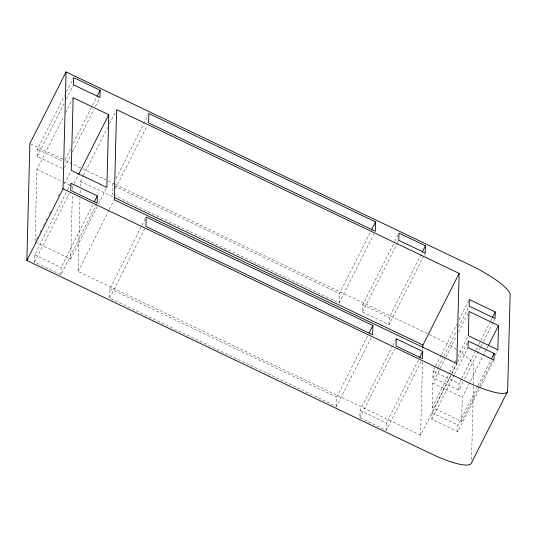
<?xml version="1.0" encoding="UTF-8"?>
<svg xmlns="http://www.w3.org/2000/svg" width="537" height="537" viewBox="0 0 537 537"><rect width="100%" height="100%" fill="white"/><g stroke="black" fill="none" stroke-linecap="round" stroke-linejoin="round"><path stroke-width="0.4" stroke-dasharray="2.69 2.01" d="M96.754 203.852L60.929 274.763L34.536 262.143L34.724 254.914L67.152 190.722M35.08 241.22L36.939 169.336L63.708 116.341M62.225 168.403L37.275 156.475L37.462 149.246L64.608 95.505M60.929 274.763L61.117 267.533L92.794 204.832M35.798 242.409L70.683 259.089L72.347 194.723M72.482 189.709L72.569 186.366L73.697 184.124M450.395 376.215L420.612 435.185L78.093 271.44L79.973 198.838M80.127 192.991L80.208 189.655M80.295 186.319L80.429 181.311L83.067 176.082M371.141 337.807L336.451 406.482L109.709 298.082L109.951 288.705L141.62 226.01M336.451 406.482L336.699 397.105L367.617 335.9M113.904 195.28L339.136 302.955L339.377 293.578L370.295 232.373M421.001 361.643L386.318 430.318L359.85 417.665L360.038 410.429L392.466 346.237M423.74 255.981L389.057 324.65L362.589 311.997L362.777 304.768L394.447 242.066M386.318 430.318L386.506 423.082L418.551 359.636M389.057 324.65L389.244 317.414L421.666 253.222M420.612 435.185L422.512 361.743M422.814 350.064L422.861 348.392M493.993 360.018L457.799 431.674L431.842 419.269L432.01 412.705L451.241 374.638M479.387 386.378L461.666 421.458L432.151 407.348L432.775 383.109L439.944 368.926M463.022 381.948L458.873 390.157L432.916 377.753L433.091 371.188L435.353 366.711M457.799 431.674L457.967 425.116L477.574 386.298M458.873 390.157L459.041 383.599L461.303 379.122M461.666 421.458L462.297 397.219L486.428 349.446M471.526 459.645L473.956 365.932A44.9 9.639 26.8 0 0 456.913 349.654M66.494 91.773L73.28 78.335M37.275 156.475L64.42 102.735M66.306 99.003L73.468 84.819M65.595 112.609L72.764 98.425M65.058 159.657L71.092 147.715M73.354 143.238L92.203 105.917M92.579 105.171L96.727 96.962M64.494 167.638L70.528 155.696M72.414 151.964L93.901 109.414M95.411 106.433L99.936 97.472M36.563 239.072L37.697 236.83M39.96 232.353L41.087 230.111M43.349 225.634L44.484 223.399M45.994 220.412L47.122 218.17M49.384 213.692L50.518 211.45M58.056 196.522L59.191 194.287M64.467 183.835L71.253 170.397M67.528 189.977L70.542 184.003M74.072 183.379L78.221 175.169M34.536 262.143L69.226 193.474M83.443 175.337L107.575 127.571M109.461 123.839L115.495 111.891M70.683 259.089L98.204 204.597M98.586 203.852L106.876 187.433M113.388 183.688L112.636 185.184L112.394 194.555L113.522 192.32M116.026 178.465L148.454 114.274M115.408 188.588L147.078 125.886M78.093 271.44L109.011 210.236M109.387 209.49L113.911 200.529M142.003 225.258L145.769 217.794M109.709 298.082L145.527 227.171M339.136 302.955L373.826 234.286M394.823 241.321L398.971 233.112M362.589 311.997L397.279 243.328M397.655 242.583L398.783 240.341M424.123 255.229L425.25 252.994M392.842 345.492L396.232 338.773M359.85 417.665L394.541 348.996M435.729 365.966L441.005 355.514M441.38 354.769L457.215 323.415M459.101 319.683L469.284 299.532M432.916 377.753L437.816 368.046M438.199 367.301L443.475 356.85M443.851 356.105L456.296 331.47M458.558 326.993L469.116 306.097M440.32 368.181L445.596 357.729M445.972 356.984L456.531 336.081M458.417 332.349L468.6 312.198M432.151 407.348L449.496 373.014M449.872 372.269L454.772 362.562M455.148 361.817L455.906 360.327M457.793 356.595L468.345 335.692M451.906 373.235L456.806 363.529M451.617 373.893L457.276 362.697M457.652 361.951L467.828 341.794M431.842 419.269L454.087 375.229M454.463 374.484L468.036 347.614M461.686 378.37L475.634 350.755M476.01 350.01L478.272 345.533M478.648 344.781L480.534 341.049M480.91 340.304L490.335 321.643M490.717 320.898L491.845 318.656M464.532 378.961L480.743 346.868M481.118 346.123L483.005 342.391M483.381 341.639L493.188 322.234M493.563 321.488L495.067 318.501M486.804 348.701L487.938 346.466M477.95 385.553L491.147 359.428M479.769 385.633L492.583 360.253M495.228 355.031L497.866 349.802M30.636 143.95L64.688 160.227M65.447 160.59L82.094 168.551M82.852 168.913L114.636 184.104M115.395 184.466L433.977 336.773A44.9 9.639 26.8 0 1 456.262 349.225M37.462 149.246L62.413 161.174M114.146 185.903L339.377 293.578M362.777 304.768L389.244 317.414M80.429 181.311L113.696 197.213M36.939 169.336L62.178 181.399M62.916 181.754L69.595 184.95M70.34 185.299L72.569 186.366M433.091 371.188L459.041 383.599M432.775 383.109L462.297 397.219M432.01 412.705L457.967 425.116M109.951 288.705L336.699 397.105M34.724 254.914L61.117 267.533M360.038 410.429L386.506 423.082"/><path stroke-width="0.81" d="M26.85 260.505L29.877 143.587L66.078 71.931L470.177 265.11A44.9 9.639 26.8 0 1 510.15 294.276L507.633 391.332L471.439 462.988A44.9 9.639 26.8 0 1 430.949 453.684L26.85 260.505L63.044 188.849L66.078 71.931M97.318 195.877L97.13 203.107L70.73 190.487L70.918 183.258L97.318 195.877L94.297 201.845M100.124 90.243L99.936 97.472L73.468 84.819L73.656 77.59L100.124 90.243L97.11 96.21M108.763 114.71L106.876 187.433L71.253 170.397L73.139 97.68L108.763 114.71L78.597 174.424M372.893 325.449L372.651 334.82L145.903 226.426L146.145 217.049L372.893 325.449L369.12 332.913M375.578 221.922L375.329 231.299L148.588 122.899L148.83 113.529L375.578 221.922L371.429 230.131M422.7 351.426L422.512 358.662L396.051 346.009L396.232 338.773L422.7 351.426L419.686 357.4M425.438 245.758L425.25 252.994L398.783 240.341L398.971 233.112L425.438 245.758L422.042 252.477M422.881 347.56L422.941 345.056L459.142 273.393L116.623 109.655L114.287 199.784L456.806 363.529L459.142 273.393M494.161 353.46L493.993 360.018L468.036 347.614L468.21 341.049L494.161 353.46L491.523 358.682M495.242 311.943L495.067 318.501L469.116 306.097L469.284 299.532L495.242 311.943L492.221 317.911M498.49 325.563L497.866 349.802L468.345 335.692L468.976 311.453L498.49 325.563L488.314 345.714M114.455 197.576L422.941 345.056M63.044 188.849L467.143 382.029A44.9 9.639 26.8 0 0 507.633 391.332"/></g></svg>
